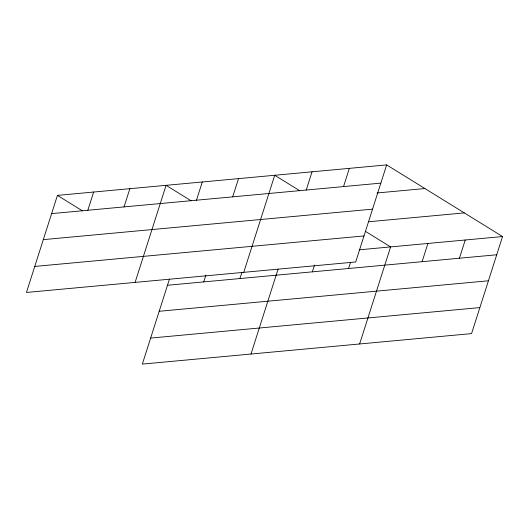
<?xml version="1.0" encoding="UTF-8"?>
<svg xmlns="http://www.w3.org/2000/svg" width="529" height="529" viewBox="0 0 529 529"><rect width="100%" height="100%" fill="white"/><g stroke="black" fill="none" stroke-linecap="round" stroke-linejoin="round"><path stroke-width="0.79" d="M386.666 164.903L57.43 195.393L26.45 292.458L355.693 261.967L386.666 164.903L502.55 236.542L471.57 333.607L142.334 364.097L169.432 279.186M87.827 210.264L93.646 192.034M124.044 206.912L129.863 188.681M135.1 282.393L166.08 185.329L191.108 200.802M196.477 200.207L202.296 181.976M203.711 281.911L205.887 275.073M232.694 196.848L238.513 178.623M239.921 278.558L241.865 272.481M243.75 272.329L274.73 175.264L299.758 190.744M250.984 354.04L278.082 269.129M306.225 190.043L312.037 171.813M312.355 271.846L314.537 265.009M343.539 186.585L349.352 168.354M348.571 268.494L350.515 262.417M359.627 343.976L390.607 246.911L365.579 231.438M422.102 261.683L427.921 243.452M459.417 258.231L465.236 240.001M51.611 213.617L380.854 183.127M377.051 192.973L424.906 188.542M43.305 239.637L372.548 209.147M368.587 221.763L464.31 212.903M34.755 266.437L363.992 235.947M359.217 249.82L502.55 236.542M167.495 285.263L496.731 254.773M159.189 311.277L488.432 280.787M150.633 338.084L479.876 307.594M57.43 195.393L82.458 210.866"/></g></svg>
